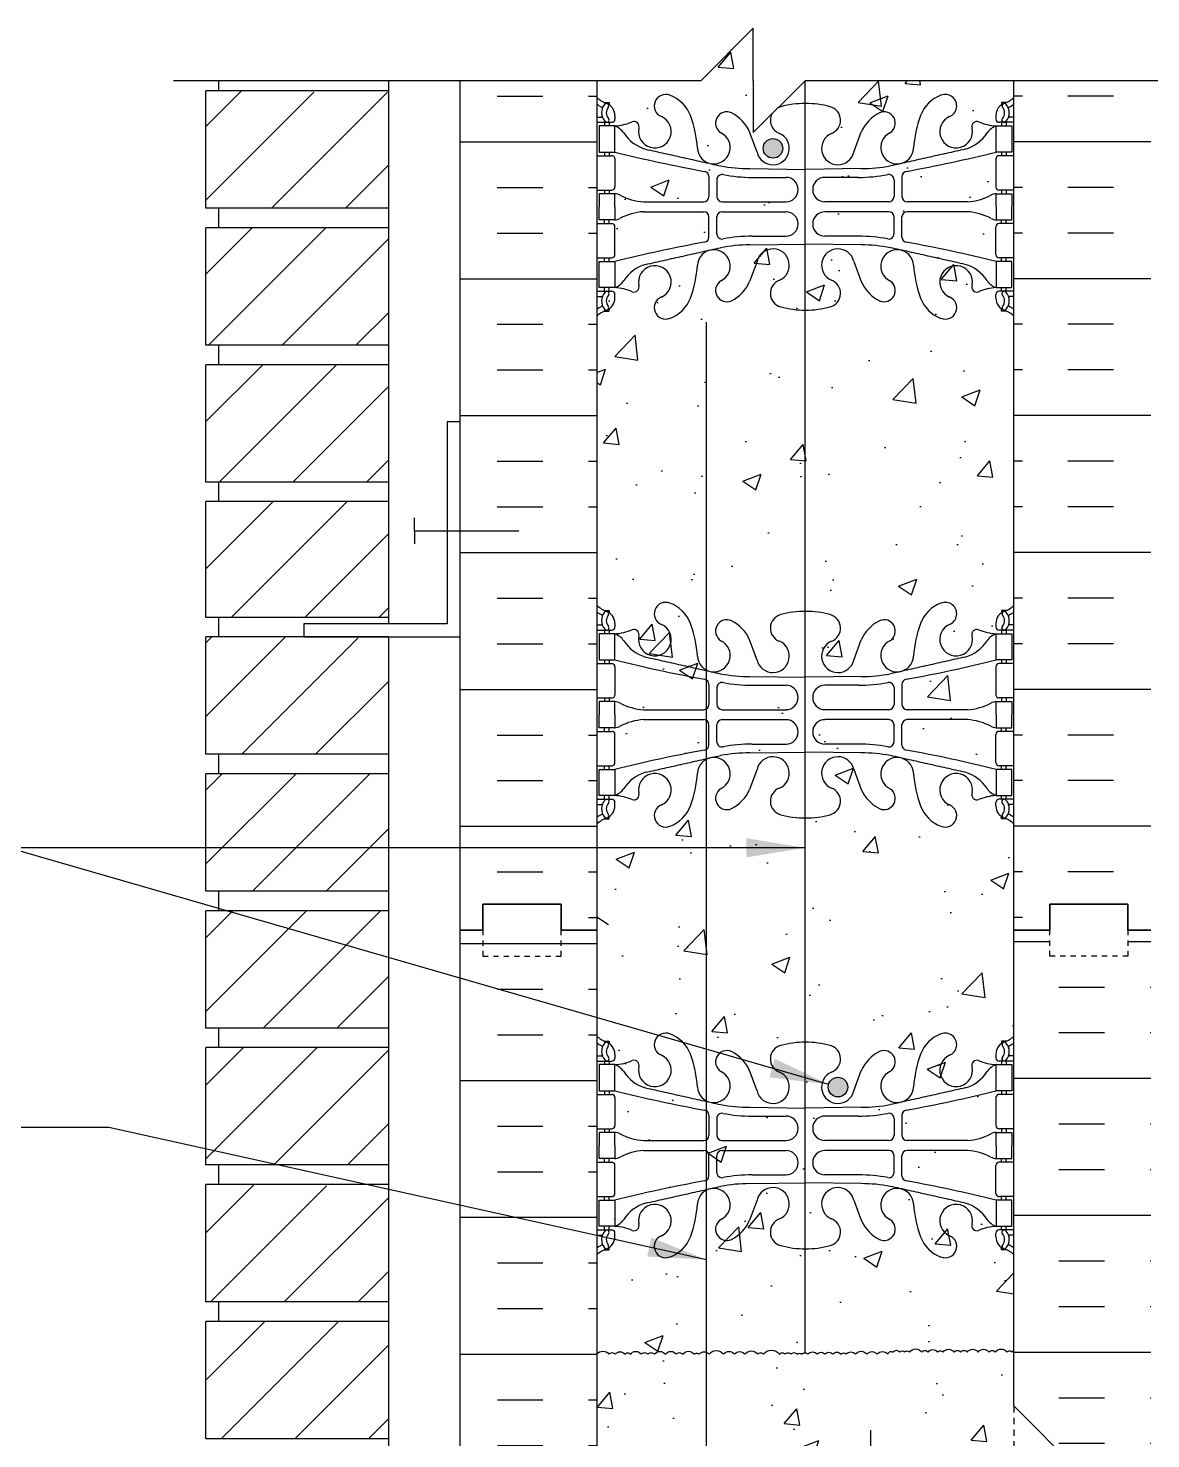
# Model space of a CAD drawing. Header units: inches. Extents: x 112.5 to 171.6, y -23.4 to 65.9.
# Drawn here: x 124.21 to 145.75, y 31.98 to 59.03 of the extents above; entities that cross this region are included whole.
import ezdxf

# ---------------------------------------------------------------- set-up
doc = ezdxf.new("R2010")
doc.units = ezdxf.units.IN
doc.header["$LTSCALE"] = 0.5
doc.header["$MEASUREMENT"] = 0
doc.linetypes.add('DASHED2', pattern=[0.375, 0.25, -0.125])
for name, color, linetype in [('HATCH', 12, 'Continuous'), ('line25', 2, 'Continuous'), ('LINE3', 3, 'Continuous'), ('LINE50', 5, 'Continuous'), ('LINE9', 9, 'Continuous'), ('TEXT', 4, 'Continuous'), ('Web_Edge', 9, 'Continuous')]:
    doc.layers.add(name, color=color, linetype=linetype)
doc.styles.add('DIM', font='romans.shx', dxfattribs={"width": 0.7})
doc.dimstyles.new('ext_12', dxfattribs={"dimscale": 12, "dimtxt": 0.09375, "dimasz": 0.09375, "dimexe": 0.09375, "dimexo": 0.0625, "dimgap": 0.0625, "dimtad": 1, "dimdec": 1, "dimzin": 3, "dimdsep": 46, "dimlunit": 4, "dimtxsty": 'DIM', "dimcen": 0.09, "dimdle": 0.09375, "dimclrt": 4, "dimadec": 0, "dimazin": 0, "dimtfac": 1, "dimtdec": 1, "dimtmove": 2, "dimatfit": 3, "dimfxl": 0, "dimfrac": 2, "dimtolj": 1, "dimtzin": 0, "dimarcsym": 0})

msp = doc.modelspace()

# ---------------------------------------------------------------- hatches: boundary and pattern name
at = {"layer": 'HATCH'}
h = msp.add_hatch(dxfattribs=at)
h.set_pattern_fill('AR-CONC', color=256, scale=0.5, style=0)
edge = h.paths.add_edge_path()
edge.add_spline(control_points=[(135.121, 33.6), (135.247, 33.536), (135.444, 33.434), (135.701, 33.721), (136.054, 33.426), (136.421, 33.699), (136.675, 33.426), (136.934, 33.62), (137.182, 33.409), (137.38, 33.549), (137.563, 33.566), (137.651, 33.442), (137.789, 33.405), (137.892, 33.529), (138.021, 33.578), (138.138, 33.614), (138.2, 33.59), (138.234, 33.547), (138.25, 33.492), (138.321, 33.467), (138.416, 33.443), (138.567, 33.434), (138.69, 33.509), (138.798, 33.517), (138.867, 33.529), (138.949, 33.513), (139.044, 33.468), (139.129, 33.429), (139.221, 33.424), (139.254, 33.514), (139.358, 33.531), (139.425, 33.592), (139.505, 33.584), (139.594, 33.587), (139.698, 33.583), (139.779, 33.545), (139.897, 33.482), (140.061, 33.469), (140.214, 33.536), (140.347, 33.612), (140.484, 33.629), (140.608, 33.636), (140.698, 33.608), (140.749, 33.522), (140.857, 33.455), (141.013, 33.42), (141.142, 33.408), (141.216, 33.401)], knot_values=[0, 0, 0, 0, 0.36882, 0.580962, 0.956064, 1.413946, 1.635694, 1.852394, 2.204033, 2.360582, 2.542219, 2.677797, 2.79395, 2.907785, 3.117226, 3.20968, 3.262351, 3.303115, 3.370216, 3.421138, 3.515057, 3.674522, 3.85319, 3.927977, 3.999794, 4.060692, 4.173001, 4.317056, 4.339836, 4.436406, 4.53825, 4.640095, 4.685656, 4.773056, 4.912503, 4.988734, 5.039656, 5.313971, 5.43662, 5.538465, 5.77077, 5.839112, 5.911139, 6.039898, 6.121993, 6.287819, 6.511014, 6.511014, 6.511014, 6.511014], degree=3, periodic=0)
edge.add_spline(control_points=[(141.216, 33.401), (141.29, 33.408), (141.418, 33.42), (141.574, 33.455), (141.682, 33.522), (141.733, 33.608), (141.823, 33.636), (141.947, 33.629), (142.084, 33.612), (142.217, 33.536), (142.37, 33.469), (142.534, 33.482), (142.652, 33.545), (142.733, 33.583), (142.837, 33.587), (142.926, 33.584), (143.007, 33.592), (143.059, 33.545), (143.107, 33.529), (143.121, 33.523)], knot_values=[4.491613, 4.491613, 4.491613, 4.491613, 4.714808, 4.880634, 4.962729, 5.091488, 5.163515, 5.231857, 5.464162, 5.566007, 5.688656, 5.962971, 6.013893, 6.090124, 6.229571, 6.316971, 6.362532, 6.464377, 6.511014, 6.511014, 6.511014, 6.511014], degree=3, periodic=0)
edge.add_line((143.121, 33.523), (143.121, 41.734))
edge.add_line((143.121, 41.734), (143.121, 58.028))
edge.add_line((143.121, 58.028), (139.121, 58.028))
edge.add_line((139.121, 58.028), (138.121, 57.028))
edge.add_line((138.121, 57.028), (138.121, 58.028))
edge.add_line((138.121, 58.028), (138.121, 59.028))
edge.add_line((138.121, 59.028), (137.121, 58.028))
edge.add_line((137.121, 58.028), (135.121, 58.028))
edge.add_line((135.121, 58.028), (135.121, 41.991))
edge.add_line((135.121, 41.991), (135.146, 41.975))
edge.add_line((135.146, 41.975), (135.121, 41.975))
edge.add_line((135.121, 41.975), (135.121, 41.734))
edge.add_line((135.121, 41.734), (135.121, 33.6))
h = msp.add_hatch(dxfattribs=at)
h.set_pattern_fill('INSUL', color=256, scale=7, style=0)
h.set_pattern_definition([(0, (-2791.0402, -373.275), (0, 2.625), []), (0, (-2791.0402, -372.4), (0, 2.625), [0.875, -0.875]), (0, (-2791.0402, -371.525), (0, 2.625), [0.875, -0.875])])
h.paths.add_polyline_path([(132.496, 23.734), (132.934, 23.734), (132.934, 24.234), (134.434, 24.234), (134.434, 23.734), (135.121, 23.734), (135.121, 41.734), (134.434, 41.734), (134.434, 42.234), (132.934, 42.234), (132.934, 41.734), (132.496, 41.734)])
h = msp.add_hatch(dxfattribs=at)
h.set_pattern_fill('INSUL', color=256, scale=7, style=0)
h.set_pattern_definition([(0, (23.2317, -8.359), (0, 2.625), []), (0, (23.2317, -7.484), (0, 2.625), [0.875, -0.875]), (0, (23.2317, -6.609), (0, 2.625), [0.875, -0.875])])
h.paths.add_polyline_path([(145.746, 41.734), (145.309, 41.734), (145.309, 41.234), (143.809, 41.234), (143.809, 41.734), (143.121, 41.734), (143.121, 31.484), (145.746, 28.859), (145.746, 29.984)])
h.paths.add_polyline_path([(145.746, 20.734), (143.121, 18.109), (143.121, 5.734), (145.746, 5.734)])
h = msp.add_hatch(dxfattribs=at)
h.set_pattern_fill('AR-CONC', color=256, scale=0.5, style=0)
edge = h.paths.add_edge_path()
edge.add_line((141.246, 28.609), (141.746, 28.609))
edge.add_line((141.746, 28.609), (141.746, 27.209))
edge.add_arc((141.846, 27.209), 0.1, 180, 270)
edge.add_line((141.846, 27.109), (143.121, 27.109))
edge.add_line((143.121, 27.109), (143.121, 32.609))
edge.add_line((143.121, 32.609), (143.121, 33.523))
edge.add_spline(control_points=[(143.121, 33.523), (143.107, 33.529), (143.059, 33.545), (143.007, 33.592), (142.926, 33.584), (142.837, 33.587), (142.733, 33.583), (142.652, 33.545), (142.534, 33.482), (142.37, 33.469), (142.217, 33.536), (142.084, 33.612), (141.947, 33.629), (141.823, 33.636), (141.733, 33.608), (141.682, 33.522), (141.574, 33.455), (141.418, 33.42), (141.29, 33.408), (141.216, 33.401)], knot_values=[4.491613, 4.491613, 4.491613, 4.491613, 4.53825, 4.640095, 4.685656, 4.773056, 4.912503, 4.988734, 5.039656, 5.313971, 5.43662, 5.538465, 5.77077, 5.839112, 5.911139, 6.039898, 6.121993, 6.287819, 6.511014, 6.511014, 6.511014, 6.511014], degree=3, periodic=0)
edge.add_spline(control_points=[(141.216, 33.401), (141.142, 33.408), (141.013, 33.42), (140.857, 33.455), (140.749, 33.522), (140.698, 33.608), (140.608, 33.636), (140.484, 33.629), (140.347, 33.612), (140.214, 33.536), (140.061, 33.469), (139.897, 33.482), (139.779, 33.545), (139.698, 33.583), (139.594, 33.587), (139.505, 33.584), (139.425, 33.592), (139.358, 33.531), (139.254, 33.514), (139.221, 33.424), (139.129, 33.429), (139.044, 33.468), (138.949, 33.513), (138.867, 33.529), (138.798, 33.517), (138.69, 33.509), (138.567, 33.434), (138.416, 33.443), (138.321, 33.467), (138.25, 33.492), (138.234, 33.547), (138.2, 33.59), (138.138, 33.614), (138.021, 33.578), (137.892, 33.529), (137.789, 33.405), (137.651, 33.442), (137.563, 33.566), (137.38, 33.549), (137.182, 33.409), (136.934, 33.62), (136.675, 33.426), (136.421, 33.699), (136.054, 33.426), (135.701, 33.721), (135.444, 33.434), (135.247, 33.536), (135.121, 33.6)], knot_values=[0, 0, 0, 0, 0.223195, 0.389021, 0.471115, 0.599874, 0.671902, 0.740244, 0.972549, 1.074393, 1.197043, 1.471357, 1.52228, 1.598511, 1.737958, 1.825357, 1.870919, 1.972763, 2.074608, 2.171177, 2.193958, 2.338012, 2.450322, 2.511219, 2.583037, 2.657824, 2.836491, 2.995957, 3.089875, 3.140797, 3.207899, 3.248663, 3.301334, 3.393787, 3.603229, 3.717064, 3.833216, 3.968794, 4.150431, 4.306981, 4.65862, 4.87532, 5.097068, 5.554949, 5.930052, 6.142194, 6.511014, 6.511014, 6.511014, 6.511014], degree=3, periodic=0)
edge.add_line((135.121, 33.6), (135.121, 23.734))
edge.add_line((135.121, 23.734), (135.121, 8.984))
edge.add_line((135.121, 8.984), (135.121, 5.734))
edge.add_line((135.121, 5.734), (138.37, 5.734))
edge.add_line((138.37, 5.734), (139.37, 6.734))
edge.add_line((139.37, 6.734), (139.37, 5.734))
edge.add_line((139.37, 5.734), (139.37, 4.734))
edge.add_line((139.37, 4.734), (140.37, 5.734))
edge.add_line((140.37, 5.734), (143.121, 5.734))
edge.add_line((143.121, 5.734), (143.121, 18.109))
edge.add_line((143.121, 18.109), (143.121, 23.609))
edge.add_line((143.121, 23.609), (141.846, 23.609))
edge.add_arc((141.846, 23.509), 0.1, 90, 180)
edge.add_line((141.746, 23.509), (141.746, 22.109))
edge.add_line((141.746, 22.109), (141.246, 22.109))
edge.add_line((141.246, 22.109), (141.246, 23.609))
edge.add_arc((141.746, 23.609), 0.5, 90, 180, ccw=False)
edge.add_line((141.746, 24.109), (143.121, 24.109))
edge.add_line((143.121, 24.109), (143.121, 26.609))
edge.add_line((143.121, 26.609), (141.746, 26.609))
edge.add_arc((141.746, 27.109), 0.5, 180, 270, ccw=False)
edge.add_line((141.246, 27.109), (141.246, 28.609))
at = {"layer": 'LINE3'}
for points in [[(138.31, 56.724, 1), (138.685, 56.724, 1)], [(139.558, 38.724, 1), (139.933, 38.724, 1)]]:
    msp.add_hatch(color=256, dxfattribs=at).paths.add_polyline_path(points)

# ---------------------------------------------------------------- linework, layer by layer
at = {"layer": 'HATCH'}
for p, q in [((127.621, 57.144), (128.303, 57.825)), ((127.621, 55.73), (129.692, 57.8)), ((128.881, 55.575), (131.106, 57.8)), ((133.21, 57.725), (134.085, 57.725)), ((134.96, 57.725), (135.121, 57.725)), ((143.283, 57.725), (143.121, 57.725)), ((145.033, 57.725), (144.158, 57.725)), ((132.496, 56.85), (135.121, 56.85)), ((145.746, 56.85), (143.121, 56.85)), ((130.295, 55.575), (131.121, 56.401)), ((133.21, 55.975), (134.085, 55.975)), ((134.96, 55.975), (135.121, 55.975)), ((143.283, 55.975), (143.121, 55.975)), ((145.033, 55.975), (144.158, 55.975)), ((127.621, 54.315), (128.506, 55.2)), ((127.67, 52.95), (129.92, 55.2)), ((129.084, 52.95), (131.121, 54.987)), ((133.21, 55.1), (134.085, 55.1)), ((134.96, 55.1), (135.121, 55.1)), ((143.283, 55.1), (143.121, 55.1)), ((145.033, 55.1), (144.158, 55.1)), ((132.496, 54.225), (135.121, 54.225)), ((145.746, 54.225), (143.121, 54.225)), ((130.499, 52.95), (131.121, 53.573)), ((133.21, 53.35), (134.085, 53.35)), ((134.96, 53.35), (135.121, 53.35)), ((143.283, 53.35), (143.121, 53.35)), ((145.033, 53.35), (144.158, 53.35)), ((127.621, 51.487), (128.709, 52.575)), ((127.874, 50.325), (130.124, 52.575)), ((133.21, 52.475), (134.085, 52.475)), ((134.96, 52.475), (135.121, 52.475)), ((143.283, 52.475), (143.121, 52.475)), ((145.033, 52.475), (144.158, 52.475)), ((129.288, 50.325), (131.121, 52.159)), ((132.496, 51.6), (135.121, 51.6)), ((145.746, 51.6), (143.121, 51.6)), ((130.702, 50.325), (131.121, 50.744)), ((133.21, 50.725), (134.085, 50.725)), ((134.96, 50.725), (135.121, 50.725)), ((143.283, 50.725), (143.121, 50.725)), ((145.033, 50.725), (144.158, 50.725)), ((127.621, 48.659), (128.913, 49.95)), ((128.107, 47.73), (130.327, 49.95)), ((133.21, 49.85), (134.085, 49.85)), ((134.96, 49.85), (135.121, 49.85)), ((143.283, 49.85), (143.121, 49.85)), ((145.033, 49.85), (144.158, 49.85)), ((129.521, 47.73), (131.121, 49.33)), ((132.496, 48.975), (135.121, 48.975)), ((145.746, 48.975), (143.121, 48.975)), ((130.935, 47.73), (131.121, 47.916)), ((133.21, 48.1), (134.085, 48.1)), ((134.96, 48.1), (135.121, 48.1)), ((143.283, 48.1), (143.121, 48.1)), ((145.033, 48.1), (144.158, 48.1)), ((127.621, 47.244), (127.732, 47.355)), ((127.621, 45.83), (129.146, 47.355)), ((128.31, 45.105), (130.535, 47.33)), ((133.21, 47.225), (134.085, 47.225)), ((134.96, 47.225), (135.121, 47.225)), ((143.283, 47.225), (143.121, 47.225)), ((145.033, 47.225), (144.158, 47.225)), ((129.725, 45.105), (131.121, 46.502)), ((132.496, 46.35), (135.121, 46.35)), ((145.746, 46.35), (143.121, 46.35)), ((133.21, 45.475), (134.085, 45.475)), ((134.96, 45.475), (135.121, 45.475)), ((143.283, 45.475), (143.121, 45.475)), ((145.033, 45.475), (144.158, 45.475)), ((127.621, 44.416), (127.935, 44.73)), ((127.621, 43.002), (129.35, 44.73)), ((128.514, 42.48), (130.764, 44.73)), ((133.21, 44.6), (134.085, 44.6)), ((134.96, 44.6), (135.121, 44.6)), ((143.283, 44.6), (143.121, 44.6)), ((145.033, 44.6), (144.158, 44.6)), ((129.928, 42.48), (131.121, 43.673)), ((132.496, 43.725), (135.121, 43.725)), ((145.746, 43.725), (143.121, 43.725)), ((133.21, 42.85), (134.085, 42.85)), ((134.96, 42.85), (135.121, 42.85)), ((143.283, 42.85), (143.121, 42.85)), ((145.033, 42.85), (144.158, 42.85)), ((135.256, 42.571), (135.256, 42.571)), ((127.621, 41.587), (128.139, 42.105)), ((127.621, 40.173), (129.553, 42.105)), ((128.717, 39.855), (130.967, 42.105)), ((134.96, 41.975), (135.121, 41.975)), ((135.121, 41.991), (135.344, 41.841)), ((143.283, 41.975), (143.121, 41.975)), ((130.131, 39.855), (131.121, 40.845)), ((127.621, 38.759), (128.342, 39.48)), ((127.621, 37.345), (129.756, 39.48)), ((128.921, 37.23), (131.121, 39.431)), ((130.335, 37.23), (131.121, 38.016)), ((127.621, 35.931), (128.546, 36.855)), ((127.71, 34.605), (129.935, 36.83)), ((129.124, 34.605), (131.121, 36.602)), ((130.538, 34.605), (131.121, 35.188)), ((127.621, 33.102), (128.749, 34.23)), ((127.913, 31.98), (130.163, 34.23)), ((129.327, 31.98), (131.121, 33.774)), ((130.742, 31.98), (131.121, 32.36))]:
    msp.add_line(p, q, dxfattribs=at)
for points in [[(135.121, 33.6, -0.520567), (135.352, 33.6, -0.520567), (135.473, 33.6, -0.520567), (135.657, 33.6, -0.520567), (135.761, 33.6, -0.520567), (135.971, 33.6, -0.520567), (136.097, 33.6, -0.520567), (136.223, 33.6, -0.520567), (136.433, 33.6, -0.520567), (136.643, 33.6, -0.520567), (136.764, 33.6, -0.520567), (136.989, 33.6, -0.520567), (137.084, 33.6, -0.520567), (137.272, 33.6, -0.520567), (137.551, 33.6, -0.520567), (137.76, 33.6, -0.520567), (137.96, 33.6, -0.520567), (138.206, 33.6, -0.520567), (138.316, 33.6, -0.520567), (138.623, 33.6, -0.520567), (138.728, 33.6, -0.520567), (138.843, 33.6, -0.520567), (138.964, 33.6, -0.520567), (139.053, 33.6, -0.520567), (139.168, 33.6, -0.520567), (139.347, 33.6, -0.520567), (139.494, 33.6, -0.520567), (139.646, 33.6, -0.520567), (139.803, 33.6, -0.520567), (139.903, 33.6, -0.520567), (140.081, 33.6, -0.520567), (140.302, 33.6, -0.520567), (140.496, 33.6, -0.520567), (140.7, 33.6, -0.520567), (140.8, 33.642, -0.520567), (140.931, 33.642, -0.520567), (141.02, 33.642, -0.439264), (141.121, 33.642)], [(141.121, 33.642, -0.520567), (141.352, 33.642, -0.520567), (141.473, 33.642, -0.520567), (141.657, 33.642, -0.520567), (141.761, 33.642, -0.520567), (141.971, 33.642, -0.520567), (142.097, 33.642, -0.520567), (142.223, 33.642, -0.520567), (142.433, 33.642, -0.520567), (142.643, 33.642, -0.520567), (142.764, 33.642, -0.520567), (142.989, 33.642, -0.520567), (143.084, 33.642, -0.112163), (143.121, 33.676, -0.112163)]]:
    msp.add_lwpolyline(points, format="xyb", dxfattribs=at)
at = {"layer": 'line25'}
for p, q in [((127.871, 57.825), (127.871, 58.028)), ((131.121, 58.028), (131.121, 47.605)), ((135.121, 58.028), (135.121, 41.734)), ((143.121, 41.734), (143.121, 58.028)), ((131.121, 57.825), (127.621, 57.825)), ((127.621, 55.575), (127.621, 57.825)), ((131.121, 55.575), (127.621, 55.575)), ((127.871, 55.2), (127.871, 55.575)), ((127.621, 52.95), (127.621, 55.2)), ((131.121, 55.2), (127.621, 55.2)), ((131.121, 52.95), (127.621, 52.95)), ((127.871, 52.575), (127.871, 52.95)), ((131.121, 52.575), (127.621, 52.575)), ((127.621, 50.325), (127.621, 52.575)), ((131.121, 50.325), (127.621, 50.325)), ((127.871, 49.95), (127.871, 50.325)), ((131.121, 49.95), (127.621, 49.95)), ((127.621, 47.73), (127.621, 49.95)), ((131.121, 47.73), (127.621, 47.73)), ((127.871, 47.355), (127.871, 47.73)), ((131.121, 47.355), (127.621, 47.355)), ((127.621, 45.105), (127.621, 47.355)), ((131.121, 47.355), (131.121, 23.759)), ((131.121, 45.105), (127.621, 45.105)), ((127.871, 44.73), (127.871, 45.105)), ((131.121, 44.73), (127.621, 44.73)), ((127.621, 42.48), (127.621, 44.73)), ((131.121, 42.48), (127.621, 42.48)), ((127.871, 42.105), (127.871, 42.48)), ((127.621, 39.855), (127.621, 42.105)), ((131.121, 42.105), (127.621, 42.105)), ((135.121, 41.734), (135.121, 23.734)), ((143.121, 32.609), (143.121, 41.734)), ((131.121, 39.855), (127.621, 39.855)), ((127.871, 39.48), (127.871, 39.855)), ((127.621, 37.23), (127.621, 39.48)), ((131.121, 39.48), (127.621, 39.48)), ((131.121, 37.23), (127.621, 37.23)), ((127.871, 36.855), (127.871, 37.23)), ((127.621, 34.605), (127.621, 36.855)), ((131.121, 36.855), (127.621, 36.855)), ((131.121, 34.605), (127.621, 34.605)), ((127.871, 34.23), (127.871, 34.605)), ((127.621, 31.98), (127.621, 34.23)), ((131.121, 34.23), (127.621, 34.23)), ((145.746, 29.984), (143.121, 32.609)), ((131.121, 31.98), (127.621, 31.98))]:
    msp.add_line(p, q, dxfattribs=at)
at = {"layer": 'LINE3'}
for p, q in [((139.11, 58.017), (139.11, 33.63)), ((137.225, 20.827), (137.225, 53.392)), ((140.371, 32.147), (140.371, 5.734))]:
    msp.add_line(p, q, dxfattribs=at)
for centre in [(138.498, 56.724), (139.745, 38.724)]:
    msp.add_circle(centre, 0.188, dxfattribs=at)
at = {"layer": 'LINE50'}
for p, q in [((132.496, 41.734), (132.496, 58.028)), ((132.496, 23.734), (132.496, 41.734))]:
    msp.add_line(p, q, dxfattribs=at)
for points in [[(135.121, 41.734), (134.434, 41.734), (134.434, 42.234), (132.934, 42.234), (132.934, 41.734), (132.496, 41.734)], [(132.496, 41.734), (132.934, 41.734), (132.934, 42.234), (134.434, 42.234), (134.434, 41.734), (135.121, 41.734)], [(143.121, 41.734), (143.809, 41.734), (143.809, 42.234), (145.309, 42.234), (145.309, 41.734), (145.746, 41.734)], [(145.746, 41.734), (145.309, 41.734), (145.309, 42.234), (143.809, 42.234), (143.809, 41.734), (143.121, 41.734)]]:
    msp.add_lwpolyline(points, dxfattribs=at)
at = {"layer": 'LINE9'}
for p, q in [((138.121, 59.028), (137.121, 58.028)), ((138.121, 58.028), (138.121, 59.028)), ((126.996, 58.028), (137.121, 58.028)), ((138.121, 58.028), (138.121, 57.028)), ((138.121, 57.028), (139.121, 58.028)), ((139.121, 58.028), (147.173, 58.028)), ((131.621, 49.392), (131.621, 49.642)), ((131.621, 49.392), (131.621, 49.142)), ((131.621, 49.392), (133.621, 49.392))]:
    msp.add_line(p, q, dxfattribs=at)
at = {"layer": 'LINE9', "linetype": 'DASHED2'}
msp.add_line((143.121, 32.609), (143.121, 18.109), dxfattribs=at)
at = {"layer": 'LINE9'}
msp.add_lwpolyline([(132.496, 51.48), (132.246, 51.48), (132.246, 47.605), (129.496, 47.605), (129.496, 47.355), (132.496, 47.355)], close=True, dxfattribs=at)
at = {"layer": 'LINE9', "linetype": 'DASHED2', "ltscale": 0.15}
for points in [[(132.934, 41.734), (132.934, 41.734), (132.934, 41.234), (134.434, 41.234), (134.434, 41.734), (134.434, 41.734)], [(145.309, 41.734), (145.309, 41.734), (145.309, 41.234), (143.809, 41.234), (143.809, 41.734), (143.809, 41.734)]]:
    msp.add_lwpolyline(points, dxfattribs=at)
at = {"layer": 'TEXT'}
for points in [[(134.045, 56.321, 0, 0.36, 0), (132.965, 56.321, 0, 0, 0), (125.65, 56.321, 0, 0, 0)], [(127.758, 51.275, 0, 0.36, 0), (126.678, 51.275, 0, 0, 0), (124.575, 51.275, 0, 0, 0)]]:
    msp.add_lwpolyline(points, format="xyseb", dxfattribs=at)
at = {"layer": 'Web_Edge'}
for p, q in [((135.267, 57.603), (135.357, 57.603)), ((135.357, 57.603), (135.357, 57.561)), ((135.467, 57.354), (135.467, 57.286)), ((142.775, 57.354), (142.775, 57.286)), ((142.975, 57.603), (142.885, 57.603)), ((142.885, 57.603), (142.885, 57.561)), ((135.121, 57.324), (135.199, 57.324)), ((135.121, 57.224), (135.405, 57.224)), ((135.267, 57.224), (135.267, 57.154)), ((135.357, 57.224), (135.357, 57.154)), ((143.121, 57.224), (142.838, 57.224)), ((142.885, 57.224), (142.885, 57.154)), ((142.975, 57.224), (142.975, 57.154)), ((143.121, 57.324), (143.044, 57.324)), ((138.193, 56.652), (138.05, 57.039)), ((140.05, 56.652), (140.193, 57.039)), ((135.121, 56.584), (135.405, 56.584)), ((135.267, 56.654), (135.267, 56.584)), ((135.357, 56.654), (135.357, 56.584)), ((143.121, 56.584), (142.838, 56.584)), ((142.885, 56.654), (142.885, 56.584)), ((142.975, 56.654), (142.975, 56.584)), ((135.467, 56.521), (135.467, 55.986)), ((138.055, 56.336), (139.121, 56.32)), ((140.188, 56.336), (139.121, 56.32)), ((142.775, 56.521), (142.775, 55.986)), ((137.269, 56.184), (137.269, 55.799)), ((137.422, 56.122), (137.422, 55.799)), ((138.102, 56.168), (138.749, 56.168)), ((140.141, 56.168), (139.494, 56.168)), ((140.821, 56.122), (140.821, 55.799)), ((140.973, 56.184), (140.973, 55.799)), ((135.121, 55.924), (135.405, 55.924)), ((135.267, 55.924), (135.267, 55.854)), ((135.357, 55.924), (135.357, 55.854)), ((143.121, 55.924), (142.838, 55.924)), ((142.885, 55.924), (142.885, 55.854)), ((142.975, 55.924), (142.975, 55.854)), ((136.015, 55.698), (137.17, 55.699)), ((136.015, 55.509), (137.17, 55.509)), ((137.522, 55.699), (138.749, 55.699)), ((137.522, 55.509), (138.749, 55.509)), ((140.721, 55.699), (139.494, 55.699)), ((140.721, 55.509), (139.494, 55.509)), ((142.228, 55.698), (141.073, 55.699)), ((142.228, 55.509), (141.073, 55.509)), ((135.121, 55.284), (135.405, 55.284)), ((135.267, 55.284), (135.267, 55.354)), ((135.357, 55.284), (135.357, 55.354)), ((135.467, 54.686), (135.467, 55.221)), ((137.269, 55.024), (137.269, 55.409)), ((137.422, 55.086), (137.422, 55.409)), ((140.821, 55.086), (140.821, 55.409)), ((140.973, 55.024), (140.973, 55.409)), ((142.775, 54.686), (142.775, 55.221)), ((143.121, 55.284), (142.838, 55.284)), ((142.885, 55.284), (142.885, 55.354)), ((142.975, 55.284), (142.975, 55.354)), ((138.102, 55.04), (138.749, 55.04)), ((140.141, 55.04), (139.494, 55.04)), ((138.055, 54.872), (139.121, 54.888)), ((140.188, 54.872), (139.121, 54.888)), ((135.121, 54.624), (135.405, 54.624)), ((135.267, 54.554), (135.267, 54.624)), ((135.357, 54.554), (135.357, 54.624)), ((138.193, 54.556), (138.05, 54.169)), ((140.05, 54.556), (140.193, 54.169)), ((143.121, 54.624), (142.838, 54.624)), ((142.885, 54.554), (142.885, 54.624)), ((142.975, 54.554), (142.975, 54.624)), ((135.121, 53.984), (135.405, 53.984)), ((135.121, 53.884), (135.199, 53.884)), ((135.267, 53.984), (135.267, 54.054)), ((135.357, 53.984), (135.357, 54.054)), ((135.467, 53.854), (135.467, 53.921)), ((142.775, 53.854), (142.775, 53.921)), ((143.121, 53.984), (142.838, 53.984)), ((142.885, 53.984), (142.885, 54.054)), ((142.975, 53.984), (142.975, 54.054)), ((143.121, 53.884), (143.044, 53.884)), ((135.267, 53.605), (135.357, 53.605)), ((135.357, 53.605), (135.357, 53.647)), ((142.885, 53.605), (142.885, 53.647)), ((142.975, 53.605), (142.885, 53.605)), ((135.267, 47.864), (135.357, 47.864)), ((135.357, 47.864), (135.357, 47.822)), ((135.467, 47.615), (135.467, 47.548)), ((142.775, 47.615), (142.775, 47.548)), ((142.975, 47.864), (142.885, 47.864)), ((142.885, 47.864), (142.885, 47.822)), ((135.121, 47.585), (135.199, 47.585)), ((135.121, 47.485), (135.405, 47.485)), ((135.267, 47.485), (135.267, 47.415)), ((135.357, 47.485), (135.357, 47.415)), ((143.121, 47.485), (142.838, 47.485)), ((142.885, 47.485), (142.885, 47.415)), ((142.975, 47.485), (142.975, 47.415)), ((143.121, 47.585), (143.044, 47.585)), ((138.193, 46.913), (138.05, 47.3)), ((140.05, 46.913), (140.193, 47.3)), ((135.121, 46.845), (135.405, 46.845)), ((135.267, 46.915), (135.267, 46.845)), ((135.357, 46.915), (135.357, 46.845)), ((143.121, 46.845), (142.838, 46.845)), ((142.885, 46.915), (142.885, 46.845)), ((142.975, 46.915), (142.975, 46.845)), ((135.467, 46.783), (135.467, 46.248)), ((138.055, 46.597), (139.121, 46.581)), ((140.188, 46.597), (139.121, 46.581)), ((142.775, 46.783), (142.775, 46.248)), ((137.269, 46.445), (137.269, 46.06)), ((137.422, 46.383), (137.422, 46.06)), ((138.102, 46.429), (138.749, 46.429)), ((140.141, 46.429), (139.494, 46.429)), ((140.821, 46.383), (140.821, 46.06)), ((140.973, 46.445), (140.973, 46.06)), ((135.121, 46.185), (135.405, 46.185)), ((135.267, 46.185), (135.267, 46.115)), ((135.357, 46.185), (135.357, 46.115)), ((143.121, 46.185), (142.838, 46.185)), ((142.885, 46.185), (142.885, 46.115)), ((142.975, 46.185), (142.975, 46.115)), ((136.015, 45.96), (137.17, 45.96)), ((136.015, 45.77), (137.17, 45.77)), ((137.522, 45.96), (138.749, 45.96)), ((137.522, 45.77), (138.749, 45.77)), ((140.721, 45.96), (139.494, 45.96)), ((140.721, 45.77), (139.494, 45.77)), ((142.228, 45.96), (141.073, 45.96)), ((142.228, 45.77), (141.073, 45.77)), ((135.121, 45.545), (135.405, 45.545)), ((135.267, 45.545), (135.267, 45.615)), ((135.357, 45.545), (135.357, 45.615)), ((135.467, 44.948), (135.467, 45.483)), ((137.269, 45.285), (137.269, 45.67)), ((137.422, 45.347), (137.422, 45.67)), ((140.821, 45.347), (140.821, 45.67)), ((140.973, 45.285), (140.973, 45.67)), ((142.775, 44.948), (142.775, 45.483)), ((143.121, 45.545), (142.838, 45.545)), ((142.885, 45.545), (142.885, 45.615)), ((142.975, 45.545), (142.975, 45.615)), ((138.102, 45.301), (138.749, 45.301)), ((140.141, 45.301), (139.494, 45.301)), ((138.055, 45.133), (139.121, 45.149)), ((140.188, 45.133), (139.121, 45.149)), ((135.121, 44.885), (135.405, 44.885)), ((135.267, 44.815), (135.267, 44.885)), ((135.357, 44.815), (135.357, 44.885)), ((138.193, 44.817), (138.05, 44.43)), ((140.05, 44.817), (140.193, 44.43)), ((143.121, 44.885), (142.838, 44.885)), ((142.885, 44.815), (142.885, 44.885)), ((142.975, 44.815), (142.975, 44.885)), ((135.121, 44.245), (135.405, 44.245)), ((135.121, 44.145), (135.199, 44.145)), ((135.267, 44.245), (135.267, 44.315)), ((135.357, 44.245), (135.357, 44.315)), ((135.467, 44.115), (135.467, 44.183)), ((142.775, 44.115), (142.775, 44.183)), ((143.121, 44.245), (142.838, 44.245)), ((142.885, 44.245), (142.885, 44.315)), ((142.975, 44.245), (142.975, 44.315)), ((143.121, 44.145), (143.044, 44.145)), ((135.267, 43.866), (135.357, 43.866)), ((135.357, 43.866), (135.357, 43.908)), ((142.885, 43.866), (142.885, 43.908)), ((142.975, 43.866), (142.885, 43.866)), ((135.267, 39.603), (135.357, 39.603)), ((135.357, 39.603), (135.357, 39.561)), ((142.975, 39.603), (142.885, 39.603)), ((142.885, 39.603), (142.885, 39.561)), ((135.121, 39.324), (135.199, 39.324)), ((135.121, 39.224), (135.405, 39.224)), ((135.267, 39.224), (135.267, 39.154)), ((135.357, 39.224), (135.357, 39.154)), ((135.467, 39.354), (135.467, 39.286)), ((142.775, 39.354), (142.775, 39.286)), ((143.121, 39.224), (142.838, 39.224)), ((142.885, 39.224), (142.885, 39.154)), ((142.975, 39.224), (142.975, 39.154)), ((143.121, 39.324), (143.044, 39.324)), ((138.193, 38.652), (138.05, 39.039)), ((140.05, 38.652), (140.193, 39.039)), ((135.121, 38.584), (135.405, 38.584)), ((135.267, 38.654), (135.267, 38.584)), ((135.357, 38.654), (135.357, 38.584)), ((135.467, 38.521), (135.467, 37.986)), ((142.775, 38.521), (142.775, 37.986)), ((143.121, 38.584), (142.838, 38.584)), ((142.885, 38.654), (142.885, 38.584)), ((142.975, 38.654), (142.975, 38.584)), ((137.269, 38.184), (137.269, 37.799)), ((138.055, 38.336), (139.121, 38.32)), ((138.102, 38.168), (138.749, 38.168)), ((140.188, 38.336), (139.121, 38.32)), ((140.141, 38.168), (139.494, 38.168)), ((140.973, 38.184), (140.973, 37.799)), ((135.121, 37.924), (135.405, 37.924)), ((135.267, 37.924), (135.267, 37.854)), ((135.357, 37.924), (135.357, 37.854)), ((137.422, 38.122), (137.422, 37.799)), ((140.821, 38.122), (140.821, 37.799)), ((143.121, 37.924), (142.838, 37.924)), ((142.885, 37.924), (142.885, 37.854)), ((142.975, 37.924), (142.975, 37.854)), ((136.015, 37.698), (137.17, 37.699)), ((137.522, 37.699), (138.749, 37.699)), ((140.721, 37.699), (139.494, 37.699)), ((142.228, 37.698), (141.073, 37.699)), ((135.267, 37.284), (135.267, 37.354)), ((135.357, 37.284), (135.357, 37.354)), ((136.015, 37.509), (137.17, 37.509)), ((137.269, 37.024), (137.269, 37.409)), ((137.422, 37.086), (137.422, 37.409)), ((137.522, 37.509), (138.749, 37.509)), ((140.721, 37.509), (139.494, 37.509)), ((140.821, 37.086), (140.821, 37.409)), ((140.973, 37.024), (140.973, 37.409)), ((142.228, 37.509), (141.073, 37.509)), ((142.885, 37.284), (142.885, 37.354)), ((142.975, 37.284), (142.975, 37.354)), ((135.121, 37.284), (135.405, 37.284)), ((135.467, 36.686), (135.467, 37.221)), ((142.775, 36.686), (142.775, 37.221)), ((143.121, 37.284), (142.838, 37.284)), ((138.055, 36.872), (139.121, 36.888)), ((138.102, 37.04), (138.749, 37.04)), ((140.188, 36.872), (139.121, 36.888)), ((140.141, 37.04), (139.494, 37.04)), ((135.121, 36.624), (135.405, 36.624)), ((135.267, 36.554), (135.267, 36.624)), ((135.357, 36.554), (135.357, 36.624)), ((138.193, 36.556), (138.05, 36.169)), ((140.05, 36.556), (140.193, 36.169)), ((143.121, 36.624), (142.838, 36.624)), ((142.885, 36.554), (142.885, 36.624)), ((142.975, 36.554), (142.975, 36.624)), ((135.121, 35.984), (135.405, 35.984)), ((135.267, 35.984), (135.267, 36.054)), ((135.357, 35.984), (135.357, 36.054)), ((143.121, 35.984), (142.838, 35.984)), ((142.885, 35.984), (142.885, 36.054)), ((142.975, 35.984), (142.975, 36.054)), ((135.121, 35.884), (135.199, 35.884)), ((135.467, 35.854), (135.467, 35.921)), ((142.775, 35.854), (142.775, 35.921)), ((143.121, 35.884), (143.044, 35.884)), ((135.267, 35.605), (135.357, 35.605)), ((135.357, 35.605), (135.357, 35.647)), ((142.885, 35.605), (142.885, 35.647)), ((142.975, 35.605), (142.885, 35.605))]:
    msp.add_line(p, q, dxfattribs=at)
for points in [[(135.162, 56.654), (135.462, 56.654), (135.462, 57.154), (135.162, 57.154)], [(143.08, 56.654), (142.78, 56.654), (142.78, 57.154), (143.08, 57.154)], [(135.162, 54.554), (135.462, 54.554), (135.462, 54.054), (135.162, 54.054)], [(143.08, 54.554), (142.78, 54.554), (142.78, 54.054), (143.08, 54.054)], [(135.162, 46.915), (135.462, 46.915), (135.462, 47.415), (135.162, 47.415)], [(143.08, 46.915), (142.78, 46.915), (142.78, 47.415), (143.08, 47.415)], [(135.162, 44.815), (135.462, 44.815), (135.462, 44.315), (135.162, 44.315)], [(143.08, 44.815), (142.78, 44.815), (142.78, 44.315), (143.08, 44.315)], [(135.162, 38.654), (135.462, 38.654), (135.462, 39.154), (135.162, 39.154)], [(143.08, 38.654), (142.78, 38.654), (142.78, 39.154), (143.08, 39.154)], [(135.162, 36.554), (135.462, 36.554), (135.462, 36.054), (135.162, 36.054)], [(143.08, 36.554), (142.78, 36.554), (142.78, 36.054), (143.08, 36.054)]]:
    msp.add_lwpolyline(points, close=True, dxfattribs=at)
for points in [[(135.462, 55.604), (135.462, 55.854), (135.162, 55.854), (135.162, 55.604)], [(142.78, 55.604), (142.78, 55.854), (143.08, 55.854), (143.08, 55.604)], [(135.462, 55.604), (135.462, 55.354), (135.162, 55.354), (135.162, 55.604)], [(142.78, 55.604), (142.78, 55.354), (143.08, 55.354), (143.08, 55.604)], [(135.462, 45.865), (135.462, 46.115), (135.162, 46.115), (135.162, 45.865)], [(142.78, 45.865), (142.78, 46.115), (143.08, 46.115), (143.08, 45.865)], [(135.462, 45.865), (135.462, 45.615), (135.162, 45.615), (135.162, 45.865)], [(142.78, 45.865), (142.78, 45.615), (143.08, 45.615), (143.08, 45.865)], [(135.462, 37.604), (135.462, 37.854), (135.162, 37.854), (135.162, 37.604)], [(135.462, 37.604), (135.462, 37.354), (135.162, 37.354), (135.162, 37.604)], [(142.78, 37.604), (142.78, 37.854), (143.08, 37.854), (143.08, 37.604)], [(142.78, 37.604), (142.78, 37.354), (143.08, 37.354), (143.08, 37.604)]]:
    msp.add_lwpolyline(points, dxfattribs=at)
for centre, radius, start, end in [((135.467, 58.061), 0.5, 226.2109, 250.5288), ((136.44, 57.538), 0.22, 68.1963, 248.1963), ((136.283, 57.109), 0.677, 21.1239, 69.3197), ((141.96, 57.109), 0.677, 110.6803, 158.8761), ((141.803, 57.538), 0.22, 291.8037, 111.8037), ((142.775, 58.061), 0.5, 289.4712, 313.7891), ((135.467, 58.061), 0.6, 234.7832, 245.0748), ((135.2, 57.343), 0.0196, 269.4032, 15.4901), ((135.461, 57.408), 0.25, 140.1145, 222.4609), ((135.205, 57.498), 0.021, 343.464, 63.9957), ((135.303, 57.539), 0.045, 321.448, 139.1879), ((135.217, 57.354), 0.25, 0, 70.5288), ((135.461, 57.408), 0.16, 140.0001, 222.4609), ((134.692, 56.544), 2.365, 4.3895, 20.0015), ((137.614, 57.207), 0.217, 65.5264, 238.537), ((137.363, 56.737), 0.75, 23.6938, 62.9705), ((138.716, 57.263), 0.268, 153.6011, 250.0338), ((138.716, 57.263), 0.268, 104.7892, 116.3989), ((139.11, 55.83), 1.754, 89.6229, 105.2918), ((139.133, 55.83), 1.754, 74.7082, 90.3771), ((139.527, 57.263), 0.268, 289.9662, 75.2108), ((140.88, 56.737), 0.75, 117.0295, 156.3062), ((140.629, 57.207), 0.217, 301.463, 114.4736), ((143.551, 56.544), 2.365, 159.9985, 175.6105), ((143.025, 57.354), 0.25, 109.4712, 180), ((142.939, 57.539), 0.045, 40.8121, 218.552), ((142.782, 57.408), 0.16, 317.5391, 39.9999), ((142.782, 57.408), 0.25, 317.5391, 39.8855), ((143.037, 57.498), 0.021, 116.0043, 196.536), ((143.043, 57.343), 0.0196, 164.5099, 270.5968), ((142.775, 58.061), 0.6, 294.9252, 305.2168), ((135.31, 57.27), 0.045, 222.4609, 42.4609), ((135.405, 57.286), 0.0625, 270, 0), ((135.408, 58.15), 0.997, 273.1538, 293.1467), ((135.34, 56.811), 0.364, 34.9775, 70.3387), ((135.833, 57.142), 0.0968, 340.1551, 110.4331), ((136.232, 57.047), 0.314, 168.5886, 66.1916), ((142.011, 57.047), 0.314, 113.8084, 11.4114), ((142.409, 57.142), 0.0968, 69.5669, 199.8449), ((142.835, 58.15), 0.997, 246.8533, 266.8462), ((142.903, 56.811), 0.364, 109.6613, 145.0225), ((142.838, 57.286), 0.0625, 180, 270), ((142.933, 57.27), 0.045, 137.5391, 317.5391), ((136.263, 57.422), 0.743, 212.7919, 253.8107), ((137.363, 56.74), 0.314, 182.7357, 63.9348), ((138.498, 56.724), 0.314, 193.4146, 66.1916), ((139.745, 56.724), 0.314, 113.8084, 346.5854), ((140.88, 56.74), 0.314, 116.0652, 357.2643), ((141.98, 57.422), 0.743, 286.1893, 327.2081), ((135.405, 56.521), 0.0625, 0, 90), ((142.271, 84.074), 28.253, 256.0552, 259.6343), ((135.972, 84.074), 28.253, 280.3657, 283.9448), ((142.838, 56.521), 0.0625, 90, 180), ((137.169, 56.184), 0.1, 360, 79.6343), ((138.05, 59.32), 2.984, 259.2546, 270.0995), ((140.193, 59.32), 2.984, 269.9005, 280.7454), ((141.073, 56.184), 0.1, 100.3657, 180), ((137.522, 56.122), 0.1, 79.2546, 180), ((138.097, 59.152), 2.984, 259.2546, 270.0995), ((138.749, 55.934), 0.234, 270, 90), ((139.494, 55.934), 0.234, 90, 270), ((140.146, 59.152), 2.984, 269.9005, 280.7454), ((140.721, 56.122), 0.1, 0, 100.7454), ((135.405, 55.986), 0.0625, 270, 0), ((135.458, 55.635), 0.219, 60.4937, 88.92), ((136.1, 56.855), 1.16, 242.5844, 265.8032), ((137.169, 55.799), 0.1, 270.0388, 360), ((137.522, 55.799), 0.1, 180, 270), ((140.721, 55.799), 0.1, 270, 0), ((141.073, 55.799), 0.1, 180, 269.9612), ((142.143, 56.855), 1.16, 274.1968, 297.4156), ((142.785, 55.635), 0.219, 91.08, 119.5063), ((142.838, 55.986), 0.0625, 180, 270), ((136.1, 54.353), 1.16, 94.1968, 117.4156), ((137.169, 55.409), 0.1, 0, 89.9612), ((137.522, 55.409), 0.1, 90, 180), ((138.749, 55.274), 0.234, 270, 90), ((139.494, 55.274), 0.234, 90, 270), ((140.721, 55.409), 0.1, 0, 90), ((141.073, 55.409), 0.1, 90.0388, 180), ((142.143, 54.353), 1.16, 62.5844, 85.8032), ((135.405, 55.221), 0.0625, 0, 90), ((135.458, 55.573), 0.219, 271.08, 299.5063), ((142.785, 55.573), 0.219, 240.4937, 268.92), ((142.838, 55.221), 0.0625, 90, 180), ((142.271, 27.134), 28.253, 100.3657, 103.9448), ((137.169, 55.024), 0.1, 280.3657, 0), ((137.522, 55.086), 0.1, 180, 280.7454), ((138.097, 52.056), 2.984, 89.9005, 100.7454), ((140.146, 52.056), 2.984, 79.2546, 90.0995), ((140.721, 55.086), 0.1, 259.2546, 0), ((141.073, 55.024), 0.1, 180, 259.6343), ((135.972, 27.134), 28.253, 76.0552, 79.6343), ((135.405, 54.686), 0.0625, 270, 0), ((137.363, 54.467), 0.314, 296.0652, 177.2643), ((138.05, 51.888), 2.984, 89.9005, 100.7454), ((138.498, 54.483), 0.314, 293.8084, 166.5854), ((139.745, 54.483), 0.314, 13.4146, 246.1916), ((140.193, 51.888), 2.984, 79.2546, 90.0995), ((140.88, 54.467), 0.314, 2.7357, 243.9348), ((142.838, 54.686), 0.0625, 180, 270), ((136.263, 53.785), 0.743, 106.1893, 147.2081), ((136.232, 54.161), 0.314, 293.8084, 191.4114), ((134.692, 54.663), 2.365, 339.9985, 355.6105), ((143.551, 54.663), 2.365, 184.3895, 200.0015), ((142.011, 54.161), 0.314, 348.5886, 246.1916), ((141.98, 53.785), 0.743, 32.7919, 73.8107), ((135.34, 54.396), 0.364, 289.6613, 325.0225), ((135.833, 54.066), 0.0968, 249.5669, 19.8449), ((137.614, 54), 0.217, 121.463, 294.4736), ((137.363, 54.471), 0.75, 297.0295, 336.3062), ((138.716, 53.944), 0.268, 109.9662, 255.2108), ((139.527, 53.944), 0.268, 284.7892, 70.0338), ((140.88, 54.471), 0.75, 203.6938, 242.9705), ((140.629, 54), 0.217, 245.5264, 58.537), ((142.409, 54.066), 0.0968, 160.1551, 290.4331), ((142.903, 54.396), 0.364, 214.9775, 250.3387), ((135.2, 53.864), 0.0196, 344.5099, 90.5968), ((135.461, 53.799), 0.25, 137.5391, 219.8855), ((135.31, 53.938), 0.045, 317.5391, 137.5391), ((135.461, 53.799), 0.16, 137.5391, 219.9999), ((135.217, 53.854), 0.25, 289.4712, 360), ((135.405, 53.921), 0.0625, 360, 90), ((135.408, 53.058), 0.997, 66.8533, 86.8462), ((136.44, 53.67), 0.22, 111.8037, 291.8037), ((136.283, 54.098), 0.677, 290.6803, 338.8761), ((141.96, 54.098), 0.677, 201.1239, 249.3197), ((141.803, 53.67), 0.22, 248.1963, 68.1963), ((142.835, 53.058), 0.997, 93.1538, 113.1467), ((142.838, 53.921), 0.0625, 90, 180), ((143.025, 53.854), 0.25, 180, 250.5288), ((142.933, 53.938), 0.045, 42.4609, 222.4609), ((142.782, 53.799), 0.16, 320.0001, 42.4609), ((142.782, 53.799), 0.25, 320.1145, 42.4609), ((143.043, 53.864), 0.0196, 89.4032, 195.4901), ((135.467, 53.147), 0.6, 114.9252, 125.2168), ((135.467, 53.147), 0.5, 109.4712, 133.7891), ((135.205, 53.71), 0.021, 296.0043, 16.536), ((135.303, 53.668), 0.045, 220.8121, 38.552), ((139.11, 55.377), 1.754, 254.7082, 270.3771), ((139.133, 55.377), 1.754, 269.6229, 285.2918), ((142.939, 53.668), 0.045, 141.448, 319.1879), ((142.775, 53.147), 0.5, 46.2109, 70.5288), ((143.037, 53.71), 0.021, 163.464, 243.9957), ((142.775, 53.147), 0.6, 54.7832, 65.0748), ((135.467, 48.322), 0.5, 226.2109, 250.5288), ((136.44, 47.799), 0.22, 68.1963, 248.1963), ((136.283, 47.371), 0.677, 21.1239, 69.3197), ((141.96, 47.371), 0.677, 110.6803, 158.8761), ((141.803, 47.799), 0.22, 291.8037, 111.8037), ((142.775, 48.322), 0.5, 289.4712, 313.7891), ((135.467, 48.322), 0.6, 234.7832, 245.0748), ((135.2, 47.605), 0.0196, 269.4032, 15.4901), ((135.461, 47.67), 0.25, 140.1145, 222.4609), ((135.205, 47.759), 0.021, 343.464, 63.9957), ((135.303, 47.8), 0.045, 321.448, 139.1879), ((135.217, 47.615), 0.25, 0, 70.5288), ((135.461, 47.67), 0.16, 140.0001, 222.4609), ((134.692, 46.806), 2.365, 4.3895, 20.0015), ((137.614, 47.469), 0.217, 65.5264, 238.537), ((137.363, 46.998), 0.75, 23.6938, 62.9705), ((138.716, 47.524), 0.268, 104.7892, 250.0338), ((139.11, 46.092), 1.754, 89.6229, 105.2918), ((139.133, 46.092), 1.754, 74.7082, 90.3771), ((139.527, 47.524), 0.268, 289.9662, 75.2108), ((140.88, 46.998), 0.75, 117.0295, 156.3062), ((140.629, 47.469), 0.217, 301.463, 114.4736), ((143.551, 46.806), 2.365, 159.9985, 175.6105), ((143.025, 47.615), 0.25, 109.4712, 180), ((142.939, 47.8), 0.045, 40.8121, 218.552), ((142.782, 47.67), 0.16, 317.5391, 39.9999), ((142.782, 47.67), 0.25, 317.5391, 39.8855), ((143.037, 47.759), 0.021, 116.0043, 196.536), ((143.043, 47.605), 0.0196, 164.5099, 270.5968), ((142.775, 48.322), 0.6, 294.9252, 305.2168), ((135.31, 47.531), 0.045, 222.4609, 42.4609), ((135.405, 47.548), 0.0625, 270, 0), ((135.408, 48.411), 0.997, 273.1538, 293.1467), ((135.34, 47.072), 0.364, 34.9775, 70.3387), ((135.833, 47.403), 0.0968, 340.1551, 110.4331), ((136.232, 47.308), 0.314, 168.5886, 66.1916), ((142.011, 47.308), 0.314, 113.8084, 11.4114), ((142.409, 47.403), 0.0968, 69.5669, 199.8449), ((142.835, 48.411), 0.997, 246.8533, 266.8462), ((142.903, 47.072), 0.364, 109.6613, 145.0225), ((142.838, 47.548), 0.0625, 180, 270), ((142.933, 47.531), 0.045, 137.5391, 317.5391), ((136.263, 47.684), 0.743, 212.7919, 253.8107), ((137.363, 47.001), 0.314, 182.7357, 63.9348), ((138.498, 46.986), 0.314, 193.4146, 66.1916), ((139.745, 46.986), 0.314, 113.8084, 346.5854), ((140.88, 47.001), 0.314, 116.0652, 357.2643), ((141.98, 47.684), 0.743, 286.1893, 327.2081), ((135.405, 46.783), 0.0625, 0, 90), ((142.271, 74.335), 28.253, 256.0552, 259.6343), ((135.972, 74.335), 28.253, 280.3657, 283.9448), ((142.838, 46.783), 0.0625, 90, 180), ((137.169, 46.445), 0.1, 360, 79.6343), ((138.05, 49.581), 2.984, 259.2546, 270.0995), ((140.193, 49.581), 2.984, 269.9005, 280.7454), ((141.073, 46.445), 0.1, 100.3657, 180), ((137.522, 46.383), 0.1, 79.2546, 180), ((138.097, 49.413), 2.984, 259.2546, 270.0995), ((138.749, 46.195), 0.234, 270, 90), ((139.494, 46.195), 0.234, 90, 270), ((140.146, 49.413), 2.984, 269.9005, 280.7454), ((140.721, 46.383), 0.1, 0, 100.7454), ((135.405, 46.248), 0.0625, 270, 0), ((135.458, 45.896), 0.219, 60.4937, 88.92), ((136.1, 47.116), 1.16, 242.5844, 265.8032), ((137.169, 46.06), 0.1, 270.0388, 360), ((137.522, 46.06), 0.1, 180, 270), ((140.721, 46.06), 0.1, 270, 0), ((141.073, 46.06), 0.1, 180, 269.9612), ((142.143, 47.116), 1.16, 274.1968, 297.4156), ((142.785, 45.896), 0.219, 91.08, 119.5063), ((142.838, 46.248), 0.0625, 180, 270), ((136.1, 44.614), 1.16, 94.1968, 117.4156), ((137.169, 45.67), 0.1, 0, 89.9612), ((137.522, 45.67), 0.1, 90, 180), ((138.749, 45.535), 0.234, 270, 90), ((139.494, 45.535), 0.234, 90, 270), ((140.721, 45.67), 0.1, 0, 90), ((141.073, 45.67), 0.1, 90.0388, 180), ((142.143, 44.614), 1.16, 62.5844, 85.8032), ((135.405, 45.483), 0.0625, 0, 90), ((135.458, 45.834), 0.219, 271.08, 299.5063), ((142.785, 45.834), 0.219, 240.4937, 268.92), ((142.838, 45.483), 0.0625, 90, 180), ((142.271, 17.395), 28.253, 100.3657, 103.9448), ((137.169, 45.285), 0.1, 280.3657, 0), ((137.522, 45.347), 0.1, 180, 280.7454), ((138.097, 42.317), 2.984, 89.9005, 100.7454), ((140.146, 42.317), 2.984, 79.2546, 90.0995), ((140.721, 45.347), 0.1, 259.2546, 0), ((141.073, 45.285), 0.1, 180, 259.6343), ((135.972, 17.395), 28.253, 76.0552, 79.6343), ((135.405, 44.948), 0.0625, 270, 0), ((137.363, 44.729), 0.314, 296.0652, 177.2643), ((138.05, 42.149), 2.984, 89.9005, 100.7454), ((138.498, 44.744), 0.314, 293.8084, 166.5854), ((139.745, 44.744), 0.314, 13.4146, 246.1916), ((140.193, 42.149), 2.984, 79.2546, 90.0995), ((140.88, 44.729), 0.314, 2.7357, 243.9348), ((142.838, 44.948), 0.0625, 180, 270), ((136.263, 44.046), 0.743, 106.1893, 147.2081), ((136.232, 44.422), 0.314, 293.8084, 191.4114), ((134.692, 44.924), 2.365, 339.9985, 355.6105), ((143.551, 44.924), 2.365, 184.3895, 200.0015), ((142.011, 44.422), 0.314, 348.5886, 246.1916), ((141.98, 44.046), 0.743, 32.7919, 73.8107), ((135.34, 44.658), 0.364, 289.6613, 325.0225), ((135.833, 44.327), 0.0968, 249.5669, 19.8449), ((137.614, 44.261), 0.217, 121.463, 294.4736), ((137.363, 44.732), 0.75, 297.0295, 336.3062), ((138.716, 44.206), 0.268, 109.9662, 255.2108), ((139.527, 44.206), 0.268, 284.7892, 70.0338), ((140.88, 44.732), 0.75, 203.6938, 242.9705), ((140.629, 44.261), 0.217, 245.5264, 58.537), ((142.409, 44.327), 0.0968, 160.1551, 290.4331), ((142.903, 44.658), 0.364, 214.9775, 250.3387), ((135.2, 44.125), 0.0196, 344.5099, 90.5968), ((135.461, 44.06), 0.25, 137.5391, 219.8855), ((135.31, 44.199), 0.045, 317.5391, 137.5391), ((135.461, 44.06), 0.16, 137.5391, 219.9999), ((135.217, 44.115), 0.25, 289.4712, 360), ((135.405, 44.183), 0.0625, 360, 90), ((135.408, 43.319), 0.997, 66.8533, 86.8462), ((136.44, 43.931), 0.22, 111.8037, 291.8037), ((136.283, 44.359), 0.677, 290.6803, 338.8761), ((141.96, 44.359), 0.677, 201.1239, 249.3197), ((141.803, 43.931), 0.22, 248.1963, 68.1963), ((142.835, 43.319), 0.997, 93.1538, 113.1467), ((142.838, 44.183), 0.0625, 90, 180), ((143.025, 44.115), 0.25, 180, 250.5288), ((142.933, 44.199), 0.045, 42.4609, 222.4609), ((142.782, 44.06), 0.16, 320.0001, 42.4609), ((142.782, 44.06), 0.25, 320.1145, 42.4609), ((143.043, 44.125), 0.0196, 89.4032, 195.4901), ((135.467, 43.408), 0.6, 114.9252, 125.2168), ((135.467, 43.408), 0.5, 109.4712, 133.7891), ((135.205, 43.971), 0.021, 296.0043, 16.536), ((135.303, 43.93), 0.045, 220.8121, 38.552), ((139.11, 45.638), 1.754, 254.7082, 270.3771), ((139.133, 45.638), 1.754, 269.6229, 285.2918), ((142.939, 43.93), 0.045, 141.448, 319.1879), ((142.775, 43.408), 0.5, 46.2109, 70.5288), ((143.037, 43.971), 0.021, 163.464, 243.9957), ((142.775, 43.408), 0.6, 54.7832, 65.0748), ((135.467, 40.061), 0.5, 226.2109, 250.5288), ((135.467, 40.061), 0.6, 234.7832, 245.0748), ((135.461, 39.408), 0.25, 140.1145, 222.4609), ((135.205, 39.498), 0.021, 343.464, 63.9957), ((135.303, 39.539), 0.045, 321.448, 139.1879), ((135.217, 39.354), 0.25, 0, 70.5288), ((135.461, 39.408), 0.16, 140.0001, 222.4609), ((136.44, 39.538), 0.22, 68.1963, 248.1963), ((136.283, 39.109), 0.677, 21.1239, 69.3197), ((138.716, 39.263), 0.268, 104.7892, 250.0338), ((139.11, 37.83), 1.754, 89.6229, 105.2918), ((139.133, 37.83), 1.754, 74.7082, 90.3771), ((139.527, 39.263), 0.268, 289.9662, 75.2108), ((141.96, 39.109), 0.677, 110.6803, 158.8761), ((141.803, 39.538), 0.22, 291.8037, 111.8037), ((143.025, 39.354), 0.25, 109.4712, 180), ((142.939, 39.539), 0.045, 40.8121, 218.552), ((142.782, 39.408), 0.16, 317.5391, 39.9999), ((142.775, 40.061), 0.5, 289.4712, 313.7891), ((142.782, 39.408), 0.25, 317.5391, 39.8855), ((143.037, 39.498), 0.021, 116.0043, 196.536), ((142.775, 40.061), 0.6, 294.9252, 305.2168), ((135.2, 39.343), 0.0196, 269.4032, 15.4901), ((135.31, 39.27), 0.045, 222.4609, 42.4609), ((135.405, 39.286), 0.0625, 270, 0), ((135.408, 40.15), 0.997, 273.1538, 293.1467), ((135.833, 39.142), 0.0968, 340.1551, 110.4331), ((136.232, 39.047), 0.314, 168.5886, 66.1916), ((134.692, 38.544), 2.365, 4.3895, 20.0015), ((137.614, 39.207), 0.217, 65.5264, 238.537), ((137.363, 38.737), 0.75, 23.6938, 62.9705), ((140.88, 38.737), 0.75, 117.0295, 156.3062), ((140.629, 39.207), 0.217, 301.463, 114.4736), ((143.551, 38.544), 2.365, 159.9985, 175.6105), ((142.011, 39.047), 0.314, 113.8084, 11.4114), ((142.409, 39.142), 0.0968, 69.5669, 199.8449), ((142.835, 40.15), 0.997, 246.8533, 266.8462), ((142.838, 39.286), 0.0625, 180, 270), ((142.933, 39.27), 0.045, 137.5391, 317.5391), ((143.043, 39.343), 0.0196, 164.5099, 270.5968), ((135.34, 38.811), 0.364, 34.9775, 70.3387), ((136.263, 39.422), 0.743, 212.7919, 253.8107), ((137.363, 38.74), 0.314, 182.7357, 63.9348), ((138.498, 38.724), 0.314, 193.4146, 66.1916), ((139.745, 38.724), 0.314, 113.8084, 346.5854), ((140.88, 38.74), 0.314, 116.0652, 357.2643), ((141.98, 39.422), 0.743, 286.1893, 327.2081), ((142.903, 38.811), 0.364, 109.6613, 145.0225), ((135.405, 38.521), 0.0625, 0, 90), ((142.271, 66.074), 28.253, 256.0552, 259.6343), ((135.972, 66.074), 28.253, 280.3657, 283.9448), ((142.838, 38.521), 0.0625, 90, 180), ((137.169, 38.184), 0.1, 360, 79.6343), ((137.522, 38.122), 0.1, 79.2546, 180), ((138.05, 41.32), 2.984, 259.2546, 270.0995), ((138.097, 41.152), 2.984, 259.2546, 270.0995), ((138.749, 37.934), 0.234, 270, 90), ((139.494, 37.934), 0.234, 90, 270), ((140.146, 41.152), 2.984, 269.9005, 280.7454), ((140.193, 41.32), 2.984, 269.9005, 280.7454), ((140.721, 38.122), 0.1, 0, 100.7454), ((141.073, 38.184), 0.1, 100.3657, 180), ((135.405, 37.986), 0.0625, 270, 0), ((142.838, 37.986), 0.0625, 180, 270), ((135.458, 37.635), 0.219, 60.4937, 88.92), ((136.1, 38.855), 1.16, 242.5844, 265.8032), ((137.169, 37.799), 0.1, 270.0388, 360), ((137.522, 37.799), 0.1, 180, 270), ((140.721, 37.799), 0.1, 270, 0), ((141.073, 37.799), 0.1, 180, 269.9612), ((142.143, 38.855), 1.16, 274.1968, 297.4156), ((142.785, 37.635), 0.219, 91.08, 119.5063), ((135.458, 37.573), 0.219, 271.08, 299.5063), ((136.1, 36.353), 1.16, 94.1968, 117.4156), ((137.169, 37.409), 0.1, 0, 89.9612), ((137.522, 37.409), 0.1, 90, 180), ((138.749, 37.274), 0.234, 270, 90), ((139.494, 37.274), 0.234, 90, 270), ((140.721, 37.409), 0.1, 0, 90), ((141.073, 37.409), 0.1, 90.0388, 180), ((142.143, 36.353), 1.16, 62.5844, 85.8032), ((142.785, 37.573), 0.219, 240.4937, 268.92), ((135.405, 37.221), 0.0625, 0, 90), ((137.522, 37.086), 0.1, 180, 280.7454), ((140.721, 37.086), 0.1, 259.2546, 0), ((142.838, 37.221), 0.0625, 90, 180), ((142.271, 9.134), 28.253, 100.3657, 103.9448), ((137.169, 37.024), 0.1, 280.3657, 0), ((138.05, 33.888), 2.984, 89.9005, 100.7454), ((138.097, 34.056), 2.984, 89.9005, 100.7454), ((138.498, 36.483), 0.314, 293.8084, 166.5854), ((139.745, 36.483), 0.314, 13.4146, 246.1916), ((140.146, 34.056), 2.984, 79.2546, 90.0995), ((140.193, 33.888), 2.984, 79.2546, 90.0995), ((141.073, 37.024), 0.1, 180, 259.6343), ((135.972, 9.134), 28.253, 76.0552, 79.6343), ((135.405, 36.686), 0.0625, 270, 0), ((137.363, 36.467), 0.314, 296.0652, 177.2643), ((140.88, 36.467), 0.314, 2.7357, 243.9348), ((142.838, 36.686), 0.0625, 180, 270), ((136.263, 35.785), 0.743, 106.1893, 147.2081), ((136.232, 36.161), 0.314, 293.8084, 191.4114), ((134.692, 36.663), 2.365, 339.9985, 355.6105), ((143.551, 36.663), 2.365, 184.3895, 200.0015), ((142.011, 36.161), 0.314, 348.5886, 246.1916), ((141.98, 35.785), 0.743, 32.7919, 73.8107), ((135.31, 35.938), 0.045, 317.5391, 137.5391), ((135.405, 35.921), 0.0625, 360, 90), ((135.34, 36.396), 0.364, 289.6613, 325.0225), ((135.408, 35.058), 0.997, 66.8533, 86.8462), ((135.833, 36.066), 0.0968, 249.5669, 19.8449), ((137.614, 36), 0.217, 121.463, 294.4736), ((137.363, 36.471), 0.75, 297.0295, 336.3062), ((138.716, 35.944), 0.268, 109.9662, 255.2108), ((139.527, 35.944), 0.268, 284.7892, 70.0338), ((140.88, 36.471), 0.75, 203.6938, 242.9705), ((140.629, 36), 0.217, 245.5264, 58.537), ((142.409, 36.066), 0.0968, 160.1551, 290.4331), ((142.835, 35.058), 0.997, 93.1538, 113.1467), ((142.903, 36.396), 0.364, 214.9775, 250.3387), ((142.838, 35.921), 0.0625, 90, 180), ((142.933, 35.938), 0.045, 42.4609, 222.4609), ((135.2, 35.864), 0.0196, 344.5099, 90.5968), ((135.461, 35.799), 0.25, 137.5391, 219.8855), ((135.205, 35.71), 0.021, 296.0043, 16.536), ((135.461, 35.799), 0.16, 137.5391, 219.9999), ((135.217, 35.854), 0.25, 289.4712, 360), ((136.44, 35.67), 0.22, 111.8037, 291.8037), ((136.283, 36.098), 0.677, 290.6803, 338.8761), ((141.96, 36.098), 0.677, 201.1239, 249.3197), ((141.803, 35.67), 0.22, 248.1963, 68.1963), ((143.025, 35.854), 0.25, 180, 250.5288), ((142.782, 35.799), 0.16, 320.0001, 42.4609), ((142.782, 35.799), 0.25, 320.1145, 42.4609), ((143.037, 35.71), 0.021, 163.464, 243.9957), ((143.043, 35.864), 0.0196, 89.4032, 195.4901), ((135.467, 35.147), 0.6, 114.9252, 125.2168), ((135.467, 35.147), 0.5, 109.4712, 133.7891), ((135.303, 35.668), 0.045, 220.8121, 38.552), ((139.11, 37.377), 1.754, 254.7082, 270.3771), ((139.133, 37.377), 1.754, 269.6229, 285.2918), ((142.939, 35.668), 0.045, 141.448, 319.1879), ((142.775, 35.147), 0.5, 46.2109, 70.5288), ((142.775, 35.147), 0.6, 54.7832, 65.0748)]:
    msp.add_arc(centre, radius, start, end, dxfattribs=at)
for points in [[(136.056, 56.708), (137.493, 56.388)], [(142.187, 56.708), (140.75, 56.388)], [(136.056, 54.499), (137.493, 54.82)], [(142.187, 54.499), (140.75, 54.82)], [(136.056, 46.97), (137.493, 46.649)], [(142.187, 46.97), (140.75, 46.649)], [(136.056, 44.76), (137.493, 45.081)], [(142.187, 44.76), (140.75, 45.081)], [(136.056, 38.708), (137.493, 38.388)], [(142.187, 38.708), (140.75, 38.388)], [(136.056, 36.499), (137.493, 36.82)], [(142.187, 36.499), (140.75, 36.82)]]:
    msp.add_open_spline(points, degree=1, dxfattribs=at)

# ---------------------------------------------------------------- leaders
at = {"layer": 'TEXT'}
for points in [[(139.11, 43.312), (120.139, 43.312)], [(139.565, 38.776), (123.83, 43.312), (120.139, 43.312)], [(137.225, 35.414), (125.755, 37.95), (123.065, 37.95)]]:
    msp.add_leader(points, dimstyle='ext_12', override={"dimgap": 0.0625, "dimtad": 0}, dxfattribs=at)

doc.saveas('drawing.dxf')
